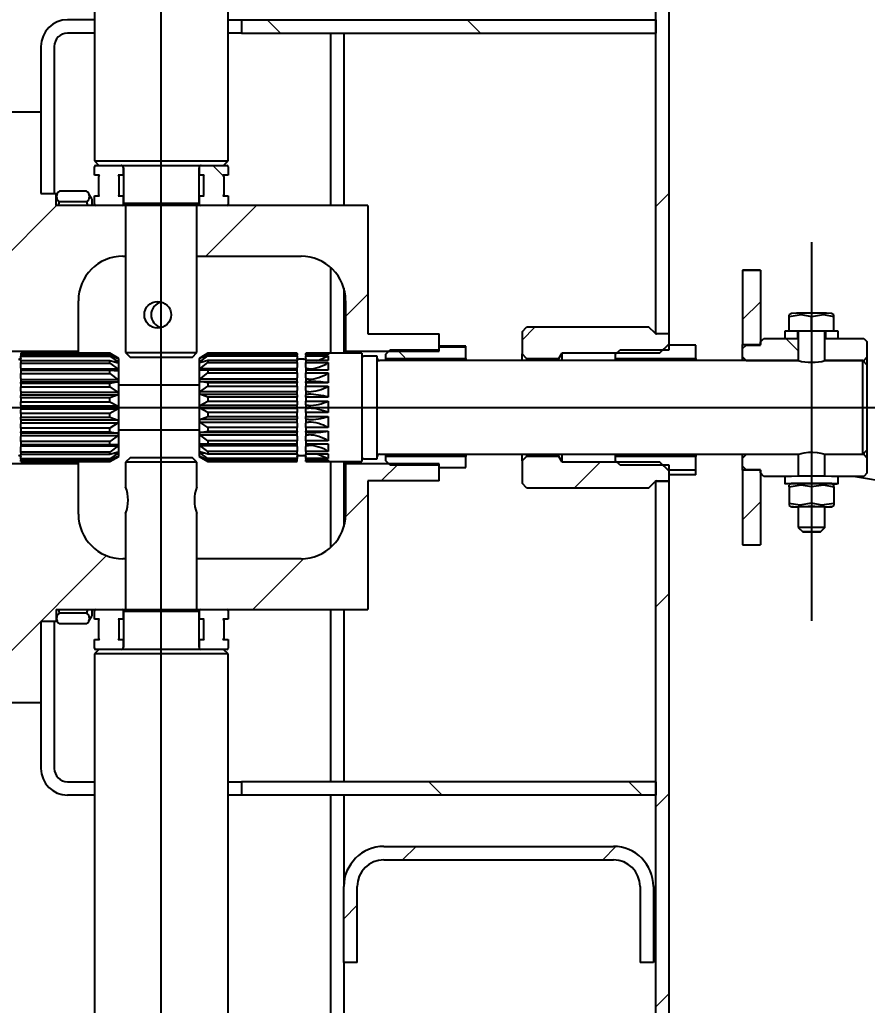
# Model space of a CAD drawing. Header units: millimetres. Extents: x 0 to 594, y 0 to 420.
# Drawn here: x 281.92 to 300.94, y 249.09 to 271.2 of the extents above; entities that cross this region are included whole.
import ezdxf

# ---------------------------------------------------------------- set-up
doc = ezdxf.new("R2010")
doc.units = ezdxf.units.MM
doc.header["$PDSIZE"] = -1
doc.layers.add('FORMAT', color=7, linetype='Continuous')
doc.styles.add('GOST-2.304_Type-B', font='')
doc.styles.add('SLDTEXTSTYLE1', font='TXT', dxfattribs={"width": 0.7})
doc.styles.get('GOST-2.304_Type-B').set_extended_font_data('GOST Common')
doc.dimstyles.new('SLDDIMSTYLE0', dxfattribs={"dimtxt": 3.5, "dimasz": 3.5, "dimexe": 0, "dimexo": 0.0625, "dimgap": 0.875, "dimtad": 2, "dimdec": 1, "dimlfac": 10, "dimrnd": 1e-09, "dimzin": 12, "dimdsep": 46, "dimtxsty": 'SLDTEXTSTYLE1', "dimsah": 1, "dimcen": 0.09, "dimadec": 0, "dimazin": 3, "dimtfac": 1, "dimtdec": 1, "dimtmove": 0, "dimatfit": 0, "dimfxl": 1, "dimfrac": 2, "dimtolj": 1, "dimtzin": 12, "dimarcsym": 0})

# ---------------------------------------------------------------- blocks, each defined once
blk = doc.blocks.new('SW_HATCH_0')
at = {"color": 0, "linetype": 'Continuous', "lineweight": 18}
for p, q in [((0.28, 107.483), (0.58, 107.183)), ((4.77, 107.483), (5.07, 107.183)), ((-0.94, 104.213), (-0.698, 103.971)), ((9.3, 103.593), (9, 103.293)), ((-4.45, 103.313), (-6.7, 101.063)), ((0.04, 103.313), (-1.097, 102.176)), ((2.54, 101.323), (2.04, 100.823)), ((11.35, 101.153), (10.95, 100.753)), ((6.29, 100.583), (6, 100.293)), ((11.92, 100.333), (12.2, 100.053)), ((3.368, 99.905), (3.195, 100.078)), ((7.755, 97.558), (7.18, 96.983)), ((3.225, 97.518), (2.84, 97.133)), ((2.54, 96.833), (2.038, 96.331)), ((11.35, 96.662), (10.95, 96.262)), ((-3.325, 95.458), (-5.5, 93.283)), ((1.098, 95.391), (-0.04, 94.253)), ((9.3, 94.612), (9, 94.312)), ((3.91, 90.383), (4.21, 90.083)), ((8.4, 90.383), (8.7, 90.083)), ((-0.3, 90.103), (-0.28, 90.083)), ((9.3, 90.122), (9, 89.822)), ((3.62, 88.933), (3.32, 88.633)), ((8.109, 88.931), (7.811, 88.633)), ((2.3, 87.612), (2, 87.312)), ((9.3, 85.632), (9, 85.332))]:
    blk.add_line(p, q, dxfattribs=at)
blk = doc.blocks.new('*D61')
at = {"layer": 'Defpoints', "color": 0, "transparency": 16777216}
for p in [(296.192, 354.405), (311.618, 354.405), (296.192, 170.605)]:
    blk.add_point(p, dxfattribs=at)
at = {"layer": 'FORMAT', "color": 0, "lineweight": -2, "transparency": 16777216}
for p, q in [((296.255, 354.405), (311.618, 354.405)), ((311.618, 174.105), (311.618, 350.905)), ((296.255, 170.605), (311.618, 170.605))]:
    blk.add_line(p, q, dxfattribs=at)
at = {"layer": 'FORMAT', "color": 0, "transparency": 16777216}
for points in [[(311.035, 350.905), (312.201, 350.905), (311.618, 354.405)], [(311.035, 174.105), (312.201, 174.105), (311.618, 170.605)]]:
    blk.add_solid(points, dxfattribs=at)
at = {"layer": 'FORMAT', "color": 0, "transparency": 16777216, "insert": (312.493, 262.505), "char_height": 3.5, "attachment_point": 2, "rotation": 90, "style": 'GOST-2.304_Type-B'}
blk.add_mtext('\\A1;1838*', dxfattribs=at)

msp = doc.modelspace()

# ---------------------------------------------------------------- linework, layer by layer
at = {"layer": 'FORMAT'}
for p, q in [((285.092, 158.43), (285.092, 356.515)), ((296.192, 264.165), (296.192, 354.105)), ((296.492, 264.165), (296.492, 354.105)), ((283.592, 282.835), (283.592, 268.035)), ((286.592, 268.035), (286.592, 282.835)), ((283.592, 271.205), (282.992, 271.205)), ((286.592, 271.205), (286.892, 271.205)), ((286.892, 271.205), (286.892, 270.905)), ((286.892, 271.205), (296.192, 271.205)), ((296.192, 271.205), (296.192, 270.905)), ((283.592, 270.905), (282.992, 270.905)), ((286.892, 270.905), (286.592, 270.905)), ((286.892, 270.905), (296.192, 270.905)), ((288.892, 270.905), (288.892, 267.035)), ((289.192, 270.905), (289.192, 267.035)), ((282.392, 270.605), (282.392, 269.135)), ((282.692, 270.605), (282.692, 267.305)), ((281.692, 269.135), (282.392, 269.135)), ((282.392, 269.135), (282.392, 267.305)), ((283.592, 268.035), (283.692, 267.935)), ((283.592, 268.035), (284.946, 268.035)), ((284.946, 268.035), (286.592, 268.035)), ((286.492, 267.935), (286.592, 268.035)), ((283.592, 267.714), (283.592, 267.905)), ((283.622, 267.935), (283.692, 267.935)), ((283.692, 267.935), (286.486, 267.935)), ((284.242, 267.885), (284.242, 267.085)), ((284.242, 267.714), (284.242, 267.885)), ((285.942, 267.085), (285.942, 267.885)), ((285.942, 267.885), (285.942, 267.714)), ((286.486, 267.935), (286.492, 267.935)), ((286.492, 267.935), (286.562, 267.935)), ((286.592, 267.905), (286.592, 267.714)), ((283.708, 267.714), (283.592, 267.714)), ((283.69, 267.279), (283.69, 267.69)), ((284.242, 267.714), (284.127, 267.714)), ((284.145, 267.279), (284.145, 267.69)), ((286.058, 267.714), (285.942, 267.714)), ((286.04, 267.69), (286.04, 267.279)), ((286.592, 267.714), (286.477, 267.714)), ((286.495, 267.69), (286.495, 267.279)), ((283.415, 267.357), (282.81, 267.357)), ((282.392, 267.305), (282.732, 267.305)), ((282.732, 267.035), (282.732, 267.305)), ((282.755, 267.294), (282.732, 267.254)), ((283.532, 267.185), (283.47, 267.293)), ((283.532, 267.185), (283.532, 267.035)), ((283.592, 267.065), (283.592, 267.255)), ((283.592, 267.255), (283.708, 267.255)), ((284.127, 267.255), (284.242, 267.255)), ((284.242, 267.065), (284.242, 267.255)), ((285.942, 267.255), (285.942, 267.065)), ((285.942, 267.255), (286.058, 267.255)), ((286.477, 267.255), (286.592, 267.255)), ((286.592, 267.255), (286.592, 267.065)), ((284.292, 267.035), (282.732, 267.035)), ((282.79, 267.035), (282.81, 267.118)), ((283.415, 267.118), (282.81, 267.118)), ((283.415, 267.118), (283.434, 267.035)), ((284.212, 267.035), (283.622, 267.035)), ((284.214, 267.035), (284.212, 267.035)), ((284.242, 267.085), (284.292, 267.035)), ((284.242, 267.085), (285.942, 267.085)), ((284.292, 267.035), (284.292, 263.735)), ((285.892, 267.035), (284.292, 267.035)), ((285.892, 267.035), (285.942, 267.085)), ((285.892, 263.735), (285.892, 267.035)), ((289.732, 267.035), (285.892, 267.035)), ((286.562, 267.035), (285.972, 267.035)), ((289.732, 267.035), (289.732, 264.155)), ((299.692, 266.215), (299.692, 257.715)), ((284.232, 265.898), (284.292, 265.898)), ((285.892, 265.898), (288.232, 265.898)), ((288.892, 265.649), (288.892, 263.72)), ((298.142, 265.585), (298.542, 265.585)), ((298.142, 265.584), (298.142, 265.585)), ((298.542, 265.584), (298.142, 265.584)), ((298.142, 265.584), (298.142, 263.915)), ((298.542, 265.585), (298.542, 265.584)), ((298.542, 265.584), (298.542, 263.915)), ((289.192, 265.178), (289.192, 263.72)), ((283.232, 263.77), (283.232, 264.898)), ((289.232, 264.898), (289.232, 263.77)), ((299.243, 264.615), (299.192, 264.586)), ((299.192, 264.544), (299.192, 264.584)), ((299.192, 264.218), (299.192, 264.544)), ((299.692, 264.221), (299.692, 264.548)), ((300.192, 264.586), (300.142, 264.615)), ((300.192, 264.544), (300.192, 264.584)), ((300.192, 264.218), (300.192, 264.544)), ((293.192, 264.205), (293.292, 264.305)), ((296.042, 264.305), (293.292, 264.305)), ((296.178, 264.169), (296.042, 264.305)), ((289.732, 264.155), (291.332, 264.155)), ((291.332, 263.77), (291.332, 264.155)), ((293.192, 264.205), (293.192, 263.705)), ((296.192, 264.165), (296.492, 264.165)), ((296.492, 264.155), (296.213, 264.155)), ((296.492, 264.155), (296.492, 264.165)), ((296.492, 263.935), (296.492, 264.155)), ((298.542, 263.975), (298.622, 264.055)), ((298.622, 264.055), (299.393, 264.055)), ((299.092, 264.215), (299.092, 264.055)), ((299.092, 264.215), (299.093, 264.215)), ((299.092, 264.055), (299.093, 264.055)), ((299.373, 264.215), (299.093, 264.215)), ((299.093, 264.055), (299.373, 264.055)), ((299.692, 264.221), (299.192, 264.218)), ((299.192, 264.218), (299.192, 264.215)), ((299.373, 264.055), (299.373, 264.055)), ((299.392, 264.215), (299.392, 264.055)), ((300.192, 264.218), (299.692, 264.221)), ((299.991, 264.054), (299.992, 264.055)), ((299.992, 264.055), (299.992, 264.215)), ((299.992, 264.055), (300.862, 264.055)), ((300.292, 264.215), (300.012, 264.215)), ((300.012, 264.055), (300.012, 264.055)), ((300.012, 264.055), (300.292, 264.055)), ((300.192, 264.215), (300.192, 264.218)), ((300.292, 264.055), (300.292, 264.215)), ((300.292, 264.215), (300.292, 264.215)), ((300.292, 264.055), (300.292, 264.055)), ((300.862, 264.055), (300.942, 263.975)), ((291.932, 263.883), (291.332, 263.883)), ((291.932, 263.856), (291.332, 263.856)), ((291.332, 263.8), (291.332, 263.856)), ((291.932, 263.856), (291.932, 263.883)), ((291.932, 263.605), (291.932, 263.856)), ((296.287, 263.73), (296.492, 263.935)), ((296.492, 263.906), (296.492, 263.935)), ((297.092, 263.906), (296.492, 263.906)), ((296.492, 263.8), (296.492, 263.906)), ((297.092, 263.605), (297.092, 263.906)), ((298.142, 263.915), (298.542, 263.915)), ((298.142, 263.825), (298.142, 263.915)), ((298.142, 263.825), (298.222, 263.905)), ((298.142, 263.64), (298.142, 263.825)), ((298.222, 263.905), (298.542, 263.905)), ((298.542, 263.905), (298.542, 263.975)), ((300.942, 263.64), (300.942, 263.975)), ((278.892, 263.77), (283.232, 263.77)), ((281.938, 263.607), (281.938, 263.599)), ((281.942, 263.607), (281.938, 263.607)), ((283.942, 263.72), (281.942, 263.72)), ((281.942, 263.72), (281.942, 263.719)), ((281.942, 263.719), (283.942, 263.719)), ((281.942, 263.719), (281.942, 263.681)), ((283.942, 263.681), (281.942, 263.681)), ((281.942, 263.681), (281.942, 263.657)), ((281.942, 263.657), (283.942, 263.657)), ((281.942, 263.551), (281.942, 263.657)), ((283.232, 263.72), (283.232, 263.77)), ((284.142, 263.604), (283.942, 263.72)), ((283.942, 263.719), (283.942, 263.72)), ((283.942, 263.719), (284.124, 263.607)), ((283.942, 263.657), (283.942, 263.681)), ((284.124, 263.599), (283.942, 263.681)), ((283.942, 263.657), (284.124, 263.526)), ((284.124, 263.607), (284.105, 263.607)), ((284.124, 263.607), (284.124, 263.599)), ((284.142, 262.502), (284.142, 263.604)), ((284.292, 263.735), (284.392, 263.635)), ((284.292, 263.735), (285.892, 263.735)), ((284.392, 263.635), (285.024, 263.635)), ((285.024, 263.635), (285.792, 263.635)), ((285.792, 263.635), (285.892, 263.735)), ((286.142, 263.72), (285.942, 263.604)), ((285.942, 263.604), (285.942, 261.405)), ((285.961, 263.609), (286.142, 263.719)), ((286.142, 263.685), (285.961, 263.601)), ((285.961, 263.532), (286.142, 263.662)), ((285.961, 263.601), (285.961, 263.609)), ((285.978, 263.609), (285.961, 263.609)), ((288.142, 263.72), (286.142, 263.72)), ((286.142, 263.72), (286.142, 263.719)), ((286.142, 263.719), (288.142, 263.719)), ((286.142, 263.685), (286.142, 263.662)), ((288.142, 263.685), (286.142, 263.685)), ((286.142, 263.662), (288.142, 263.662)), ((288.142, 263.719), (288.142, 263.72)), ((288.142, 263.719), (288.142, 263.685)), ((288.142, 263.662), (288.142, 263.685)), ((288.142, 263.662), (288.142, 263.557)), ((288.146, 263.609), (288.142, 263.609)), ((288.146, 263.601), (288.146, 263.609)), ((288.338, 263.609), (288.338, 263.601)), ((288.342, 263.609), (288.338, 263.609)), ((289.592, 263.72), (288.342, 263.72)), ((288.342, 263.72), (288.342, 263.719)), ((288.342, 263.719), (288.842, 263.719)), ((288.342, 263.685), (288.342, 263.719)), ((288.342, 263.685), (288.342, 263.662)), ((288.842, 263.685), (288.342, 263.685)), ((288.342, 263.662), (288.842, 263.662)), ((288.342, 263.557), (288.342, 263.662)), ((288.752, 263.685), (288.842, 263.719)), ((288.842, 263.719), (288.842, 263.685)), ((288.842, 263.662), (288.842, 263.557)), ((289.232, 263.77), (291.332, 263.77)), ((289.232, 263.77), (289.232, 263.72)), ((289.592, 263.72), (289.592, 261.29)), ((289.942, 263.655), (289.642, 263.655)), ((289.942, 261.355), (289.942, 263.655)), ((290.132, 263.7), (290.232, 263.8)), ((290.132, 263.605), (290.132, 263.7)), ((290.132, 263.605), (291.932, 263.605)), ((290.132, 263.555), (290.132, 263.605)), ((290.232, 263.8), (291.332, 263.8)), ((291.932, 263.605), (291.932, 263.555)), ((293.292, 263.605), (293.192, 263.705)), ((293.192, 263.555), (293.192, 263.705)), ((293.292, 263.605), (293.292, 263.555)), ((293.292, 263.605), (294.017, 263.605)), ((294.017, 263.605), (294.092, 263.73)), ((294.017, 263.555), (294.017, 263.605)), ((294.092, 263.555), (294.092, 263.73)), ((294.092, 263.73), (296.287, 263.73)), ((295.292, 263.7), (295.392, 263.8)), ((295.292, 263.605), (295.292, 263.7)), ((295.292, 263.605), (297.092, 263.605)), ((295.292, 263.555), (295.292, 263.605)), ((295.392, 263.8), (296.492, 263.8)), ((297.092, 263.605), (297.092, 263.555)), ((298.142, 263.64), (298.222, 263.56)), ((298.142, 263.555), (298.142, 263.64)), ((300.862, 263.56), (300.942, 263.64)), ((300.942, 263.455), (300.942, 263.64)), ((281.942, 263.551), (281.938, 263.526)), ((281.938, 263.526), (281.938, 263.501)), ((281.942, 263.526), (281.938, 263.526)), ((281.938, 263.501), (281.942, 263.51)), ((281.942, 263.389), (281.938, 263.362)), ((283.942, 263.548), (281.942, 263.548)), ((281.942, 263.548), (281.942, 263.501)), ((281.942, 263.501), (283.942, 263.501)), ((281.942, 263.389), (281.942, 263.501)), ((283.942, 263.501), (283.942, 263.548)), ((284.124, 263.501), (283.942, 263.548)), ((283.942, 263.501), (284.124, 263.362)), ((284.124, 263.526), (284.028, 263.526)), ((284.124, 263.526), (284.124, 263.501)), ((286.142, 263.557), (285.961, 263.508)), ((285.961, 263.508), (285.961, 263.532)), ((286.051, 263.532), (285.961, 263.532)), ((285.961, 263.371), (286.142, 263.511)), ((285.961, 263.333), (285.961, 263.371)), ((288.146, 263.371), (285.961, 263.371)), ((286.142, 263.557), (286.142, 263.511)), ((288.142, 263.557), (286.142, 263.557)), ((286.142, 263.511), (288.142, 263.511)), ((288.146, 263.532), (288.142, 263.557)), ((288.142, 263.511), (288.142, 263.557)), ((288.146, 263.532), (288.142, 263.532)), ((288.142, 263.517), (288.146, 263.508)), ((288.142, 263.511), (288.142, 263.398)), ((288.146, 263.371), (288.142, 263.398)), ((288.146, 263.508), (288.146, 263.532)), ((288.146, 263.333), (288.146, 263.371)), ((288.292, 263.585), (288.192, 263.585)), ((288.342, 263.557), (288.338, 263.532)), ((288.338, 263.532), (288.338, 263.508)), ((288.342, 263.532), (288.338, 263.532)), ((288.342, 263.398), (288.338, 263.371)), ((288.338, 263.371), (288.338, 263.333)), ((288.397, 263.371), (288.338, 263.371)), ((288.342, 263.557), (288.342, 263.511)), ((288.842, 263.557), (288.342, 263.557)), ((288.342, 263.511), (288.842, 263.511)), ((288.342, 263.398), (288.342, 263.511)), ((288.842, 263.511), (288.842, 263.343)), ((299.393, 263.555), (289.992, 263.555)), ((298.222, 263.555), (298.222, 263.56)), ((298.222, 263.56), (299.393, 263.56)), ((299.392, 263.56), (299.392, 263.555)), ((299.992, 263.555), (299.992, 263.56)), ((299.992, 263.56), (300.862, 263.56)), ((300.842, 263.555), (299.992, 263.555)), ((300.942, 263.455), (300.842, 263.555)), ((300.842, 261.455), (300.842, 263.555)), ((300.862, 263.56), (300.862, 263.535)), ((300.942, 261.555), (300.942, 263.455)), ((281.938, 263.362), (281.938, 263.322)), ((284.124, 263.362), (281.938, 263.362)), ((281.942, 263.155), (281.938, 263.128)), ((283.942, 263.331), (281.942, 263.331)), ((281.942, 263.331), (281.942, 263.265)), ((281.942, 263.265), (283.942, 263.265)), ((281.942, 263.155), (281.942, 263.265)), ((283.942, 263.265), (283.942, 263.331)), ((284.124, 263.322), (283.942, 263.331)), ((283.942, 263.265), (284.124, 263.128)), ((284.124, 263.362), (284.124, 263.322)), ((286.142, 263.343), (285.961, 263.333)), ((285.961, 263.141), (286.142, 263.278)), ((286.142, 263.343), (286.142, 263.278)), ((288.142, 263.343), (286.142, 263.343)), ((286.142, 263.278), (288.142, 263.278)), ((288.142, 263.278), (288.142, 263.343)), ((288.142, 263.278), (288.142, 263.167)), ((288.146, 263.141), (288.142, 263.167)), ((288.342, 263.167), (288.338, 263.141)), ((288.342, 263.343), (288.342, 263.278)), ((288.842, 263.343), (288.342, 263.343)), ((288.342, 263.278), (288.842, 263.278)), ((288.342, 263.167), (288.342, 263.278)), ((288.842, 263.278), (288.842, 263.061)), ((281.938, 263.128), (281.938, 263.078)), ((284.124, 263.128), (281.938, 263.128)), ((281.938, 263.078), (281.942, 263.072)), ((281.938, 263.078), (284.124, 263.078)), ((281.942, 263.046), (281.942, 263.072)), ((283.942, 263.046), (281.942, 263.046)), ((281.942, 263.046), (281.942, 262.967)), ((281.942, 262.967), (283.942, 262.967)), ((281.942, 262.868), (281.942, 262.967)), ((284.124, 263.078), (283.942, 263.046)), ((283.942, 262.967), (283.942, 263.046)), ((283.942, 262.967), (284.124, 262.844)), ((284.124, 263.128), (284.124, 263.078)), ((285.942, 263.005), (284.142, 263.005)), ((285.961, 263.091), (285.961, 263.141)), ((288.146, 263.141), (285.961, 263.141)), ((286.142, 263.061), (285.961, 263.091)), ((285.961, 263.091), (288.146, 263.091)), ((285.961, 262.858), (286.142, 262.983)), ((286.142, 263.061), (286.142, 262.983)), ((288.142, 263.061), (286.142, 263.061)), ((286.142, 262.983), (288.142, 262.983)), ((288.142, 263.085), (288.146, 263.091)), ((288.142, 263.085), (288.142, 263.061)), ((288.142, 262.983), (288.142, 263.061)), ((288.142, 262.983), (288.142, 262.882)), ((288.146, 263.091), (288.146, 263.141)), ((288.338, 263.141), (288.338, 263.091)), ((288.397, 263.141), (288.338, 263.141)), ((288.338, 263.091), (288.342, 263.085)), ((288.338, 263.091), (288.397, 263.091)), ((288.342, 263.061), (288.342, 263.085)), ((288.342, 263.061), (288.342, 262.983)), ((288.842, 263.061), (288.342, 263.061)), ((288.342, 262.983), (288.842, 262.983)), ((288.342, 262.882), (288.342, 262.983)), ((288.842, 262.983), (288.842, 262.734)), ((281.942, 262.868), (281.938, 262.844)), ((281.938, 262.844), (281.938, 262.786)), ((284.124, 262.844), (281.938, 262.844)), ((281.938, 262.786), (281.942, 262.773)), ((281.938, 262.786), (284.124, 262.786)), ((281.942, 262.718), (281.942, 262.773)), ((283.942, 262.718), (281.942, 262.718)), ((281.942, 262.718), (281.942, 262.632)), ((284.124, 262.786), (283.942, 262.718)), ((283.942, 262.632), (283.942, 262.718)), ((284.124, 262.844), (284.124, 262.786)), ((285.961, 262.801), (285.961, 262.858)), ((288.146, 262.858), (285.961, 262.858)), ((286.142, 262.734), (285.961, 262.801)), ((285.961, 262.801), (288.146, 262.801)), ((286.142, 262.734), (286.142, 262.649)), ((288.142, 262.734), (286.142, 262.734)), ((288.146, 262.858), (288.142, 262.882)), ((288.142, 262.788), (288.146, 262.801)), ((288.142, 262.788), (288.142, 262.734)), ((288.142, 262.649), (288.142, 262.734)), ((288.146, 262.801), (288.146, 262.858)), ((288.342, 262.882), (288.338, 262.858)), ((288.397, 262.858), (288.338, 262.858)), ((288.338, 262.858), (288.338, 262.801)), ((288.338, 262.801), (288.342, 262.788)), ((288.338, 262.801), (288.397, 262.801)), ((288.342, 262.734), (288.342, 262.788)), ((288.342, 262.734), (288.342, 262.649)), ((288.842, 262.734), (288.342, 262.734)), ((270.949, 262.505), (305.136, 262.505)), ((281.942, 262.552), (281.938, 262.532)), ((284.124, 262.532), (281.938, 262.532)), ((281.938, 262.532), (281.938, 262.472)), ((281.942, 262.632), (283.942, 262.632)), ((281.942, 262.552), (281.942, 262.632)), ((283.942, 262.632), (284.124, 262.532)), ((284.124, 262.532), (284.124, 262.472)), ((284.142, 261.405), (284.142, 262.502)), ((285.961, 262.548), (286.142, 262.649)), ((285.961, 262.488), (285.961, 262.548)), ((288.146, 262.548), (285.961, 262.548)), ((286.142, 262.389), (285.961, 262.488)), ((285.961, 262.488), (288.146, 262.488)), ((286.142, 262.649), (288.142, 262.649)), ((288.142, 262.649), (288.142, 262.567)), ((288.146, 262.548), (288.142, 262.567)), ((288.142, 262.469), (288.146, 262.488)), ((288.146, 262.488), (288.146, 262.548)), ((288.342, 262.567), (288.338, 262.548)), ((288.397, 262.548), (288.338, 262.548)), ((288.338, 262.548), (288.338, 262.488)), ((288.338, 262.488), (288.342, 262.469)), ((288.338, 262.488), (288.397, 262.488)), ((288.342, 262.567), (288.342, 262.649)), ((288.342, 262.649), (288.842, 262.649)), ((288.842, 262.649), (288.842, 262.389)), ((281.938, 262.472), (281.942, 262.453)), ((281.938, 262.472), (284.124, 262.472)), ((281.942, 262.372), (281.942, 262.453)), ((283.942, 262.372), (281.942, 262.372)), ((281.942, 262.372), (281.942, 262.287)), ((281.942, 262.287), (283.942, 262.287)), ((281.942, 262.232), (281.942, 262.287)), ((284.124, 262.472), (283.942, 262.372)), ((283.942, 262.287), (283.942, 262.372)), ((283.942, 262.287), (284.124, 262.219)), ((285.961, 262.233), (286.142, 262.303)), ((286.142, 262.389), (286.142, 262.303)), ((288.142, 262.389), (286.142, 262.389)), ((286.142, 262.303), (288.142, 262.303)), ((288.142, 262.469), (288.142, 262.389)), ((288.142, 262.303), (288.142, 262.389)), ((288.142, 262.303), (288.142, 262.247)), ((288.342, 262.389), (288.342, 262.469)), ((288.842, 262.389), (288.342, 262.389)), ((288.342, 262.389), (288.342, 262.303)), ((288.342, 262.303), (288.842, 262.303)), ((288.342, 262.247), (288.342, 262.303)), ((288.842, 262.303), (288.842, 262.053)), ((281.942, 262.232), (281.938, 262.219)), ((284.124, 262.219), (281.938, 262.219)), ((281.938, 262.219), (281.938, 262.161)), ((281.938, 262.161), (281.942, 262.137)), ((281.938, 262.161), (284.124, 262.161)), ((281.942, 262.037), (281.942, 262.137)), ((284.124, 262.161), (283.942, 262.037)), ((284.124, 262.219), (284.124, 262.161)), ((285.961, 262.176), (285.961, 262.233)), ((288.146, 262.233), (285.961, 262.233)), ((286.142, 262.053), (285.961, 262.176)), ((285.961, 262.176), (288.146, 262.176)), ((286.142, 262.053), (286.142, 261.974)), ((288.142, 262.053), (286.142, 262.053)), ((288.146, 262.233), (288.142, 262.247)), ((288.142, 262.152), (288.146, 262.176)), ((288.142, 262.152), (288.142, 262.053)), ((288.142, 261.974), (288.142, 262.053)), ((288.146, 262.176), (288.146, 262.233)), ((288.342, 262.247), (288.338, 262.233)), ((288.397, 262.233), (288.338, 262.233)), ((288.338, 262.233), (288.338, 262.176)), ((288.338, 262.176), (288.342, 262.152)), ((288.338, 262.176), (288.397, 262.176)), ((288.342, 262.053), (288.342, 262.152)), ((288.342, 262.053), (288.342, 261.974)), ((288.842, 262.053), (288.342, 262.053)), ((281.942, 261.934), (281.938, 261.928)), ((281.938, 261.928), (281.938, 261.877)), ((284.124, 261.928), (281.938, 261.928)), ((281.938, 261.877), (281.942, 261.851)), ((281.938, 261.877), (284.124, 261.877)), ((283.942, 262.037), (281.942, 262.037)), ((281.942, 262.037), (281.942, 261.959)), ((281.942, 261.959), (283.942, 261.959)), ((281.942, 261.934), (281.942, 261.959)), ((281.942, 261.74), (281.942, 261.851)), ((283.942, 261.959), (283.942, 262.037)), ((283.942, 261.959), (284.124, 261.928)), ((284.124, 261.877), (283.942, 261.74)), ((284.124, 261.928), (284.124, 261.877)), ((284.142, 262.005), (285.942, 262.005)), ((285.961, 261.941), (286.142, 261.974)), ((285.961, 261.89), (285.961, 261.941)), ((288.146, 261.941), (285.961, 261.941)), ((286.142, 261.753), (285.961, 261.89)), ((285.961, 261.89), (288.146, 261.89)), ((286.142, 261.974), (288.142, 261.974)), ((288.142, 261.974), (288.142, 261.947)), ((288.146, 261.941), (288.142, 261.947)), ((288.142, 261.864), (288.146, 261.89)), ((288.142, 261.864), (288.142, 261.753)), ((288.146, 261.89), (288.146, 261.941)), ((288.342, 261.947), (288.338, 261.941)), ((288.338, 261.941), (288.338, 261.89)), ((288.397, 261.941), (288.338, 261.941)), ((288.338, 261.89), (288.342, 261.864)), ((288.338, 261.89), (288.397, 261.89)), ((288.342, 261.974), (288.842, 261.974)), ((288.342, 261.947), (288.342, 261.974)), ((288.342, 261.753), (288.342, 261.864)), ((288.842, 261.974), (288.842, 261.753)), ((281.938, 261.684), (281.938, 261.645)), ((281.938, 261.645), (281.942, 261.618)), ((281.938, 261.645), (284.124, 261.645)), ((283.942, 261.74), (281.942, 261.74)), ((281.942, 261.74), (281.942, 261.675)), ((281.942, 261.675), (283.942, 261.675)), ((281.942, 261.505), (281.942, 261.618)), ((283.942, 261.675), (283.942, 261.74)), ((283.942, 261.675), (284.124, 261.684)), ((284.124, 261.645), (283.942, 261.505)), ((284.124, 261.684), (284.124, 261.645)), ((285.961, 261.694), (286.142, 261.687)), ((285.961, 261.654), (285.961, 261.694)), ((286.142, 261.515), (285.961, 261.654)), ((285.961, 261.654), (288.146, 261.654)), ((286.142, 261.753), (286.142, 261.687)), ((288.142, 261.753), (286.142, 261.753)), ((286.142, 261.687), (288.142, 261.687)), ((288.142, 261.687), (288.142, 261.753)), ((288.142, 261.627), (288.146, 261.654)), ((288.142, 261.627), (288.142, 261.515)), ((288.146, 261.654), (288.146, 261.694)), ((288.338, 261.694), (288.338, 261.654)), ((288.338, 261.654), (288.342, 261.627)), ((288.338, 261.654), (288.397, 261.654)), ((288.342, 261.753), (288.342, 261.687)), ((288.842, 261.753), (288.342, 261.753)), ((288.342, 261.687), (288.842, 261.687)), ((288.342, 261.515), (288.342, 261.627)), ((288.842, 261.687), (288.842, 261.515)), ((281.942, 261.497), (281.938, 261.506)), ((281.938, 261.506), (281.938, 261.482)), ((281.938, 261.482), (281.942, 261.456)), ((281.938, 261.482), (281.942, 261.482)), ((281.938, 261.41), (281.938, 261.401)), ((281.938, 261.401), (281.942, 261.401)), ((283.942, 261.505), (281.942, 261.505)), ((281.942, 261.505), (281.942, 261.459)), ((281.942, 261.459), (283.942, 261.459)), ((281.942, 261.351), (281.942, 261.456)), ((283.942, 261.459), (284.124, 261.506)), ((283.942, 261.459), (283.942, 261.505)), ((284.124, 261.482), (283.942, 261.351)), ((283.942, 261.327), (284.124, 261.41)), ((283.942, 261.29), (284.142, 261.405)), ((284.124, 261.401), (283.942, 261.29)), ((284.03, 261.482), (284.124, 261.482)), ((284.105, 261.401), (284.124, 261.401)), ((284.124, 261.506), (284.124, 261.482)), ((284.124, 261.41), (284.124, 261.401)), ((285.942, 261.405), (286.142, 261.29)), ((285.961, 261.513), (286.142, 261.467)), ((285.961, 261.488), (285.961, 261.513)), ((286.142, 261.356), (285.961, 261.488)), ((285.961, 261.488), (286.062, 261.488)), ((285.961, 261.413), (286.142, 261.331)), ((285.961, 261.403), (285.961, 261.413)), ((286.142, 261.291), (285.961, 261.403)), ((285.961, 261.403), (285.982, 261.403)), ((286.142, 261.515), (286.142, 261.467)), ((288.142, 261.515), (286.142, 261.515)), ((286.142, 261.467), (288.142, 261.467)), ((288.142, 261.467), (288.142, 261.515)), ((288.142, 261.462), (288.146, 261.488)), ((288.142, 261.488), (288.146, 261.488)), ((288.142, 261.462), (288.142, 261.356)), ((288.142, 261.403), (288.146, 261.403)), ((288.146, 261.488), (288.146, 261.513)), ((288.146, 261.403), (288.146, 261.413)), ((288.192, 261.425), (288.292, 261.425)), ((288.338, 261.513), (288.338, 261.488)), ((288.338, 261.488), (288.342, 261.462)), ((288.338, 261.488), (288.342, 261.488)), ((288.338, 261.413), (288.338, 261.403)), ((288.338, 261.403), (288.342, 261.403)), ((288.342, 261.515), (288.342, 261.467)), ((288.842, 261.515), (288.342, 261.515)), ((288.342, 261.467), (288.842, 261.467)), ((288.342, 261.356), (288.342, 261.462)), ((288.842, 261.467), (288.842, 261.356)), ((289.992, 261.455), (299.392, 261.455)), ((290.132, 261.405), (290.132, 261.455)), ((291.932, 261.405), (290.132, 261.405)), ((290.132, 261.31), (290.132, 261.405)), ((291.932, 261.455), (291.932, 261.405)), ((291.932, 261.154), (291.932, 261.405)), ((293.192, 261.305), (293.192, 261.455)), ((293.192, 261.305), (293.292, 261.405)), ((293.292, 261.455), (293.292, 261.405)), ((294.017, 261.405), (293.292, 261.405)), ((294.017, 261.405), (294.017, 261.455)), ((294.092, 261.28), (294.017, 261.405)), ((294.092, 261.28), (294.092, 261.455)), ((295.292, 261.405), (295.292, 261.455)), ((297.092, 261.405), (295.292, 261.405)), ((295.292, 261.31), (295.292, 261.405)), ((297.092, 261.455), (297.092, 261.405)), ((297.092, 261.103), (297.092, 261.405)), ((298.142, 261.37), (298.142, 261.455)), ((298.222, 261.45), (298.142, 261.37)), ((298.222, 261.45), (298.222, 261.455)), ((299.392, 261.45), (298.222, 261.45)), ((299.392, 261.455), (299.392, 260.961)), ((299.992, 260.961), (299.992, 261.455)), ((299.992, 261.455), (300.842, 261.455)), ((300.862, 261.45), (299.992, 261.45)), ((300.842, 261.455), (300.942, 261.555)), ((300.862, 261.475), (300.862, 261.45)), ((300.942, 261.37), (300.862, 261.45)), ((300.942, 261.37), (300.942, 261.555)), ((283.232, 261.24), (278.892, 261.24)), ((283.942, 261.351), (281.942, 261.351)), ((281.942, 261.351), (281.942, 261.327)), ((281.942, 261.327), (283.942, 261.327)), ((281.942, 261.29), (281.942, 261.327)), ((281.942, 261.29), (283.942, 261.29)), ((283.942, 261.29), (281.942, 261.29)), ((281.942, 261.29), (281.942, 261.29)), ((283.232, 261.24), (283.232, 261.29)), ((283.232, 260.111), (283.232, 261.24)), ((283.942, 261.327), (283.942, 261.351)), ((283.942, 261.29), (283.942, 261.29)), ((284.392, 261.375), (284.292, 261.275)), ((284.292, 261.275), (284.292, 260.725)), ((285.892, 261.275), (284.292, 261.275)), ((285.792, 261.375), (284.392, 261.375)), ((285.892, 261.275), (285.792, 261.375)), ((285.892, 260.725), (285.892, 261.275)), ((286.142, 261.356), (286.142, 261.331)), ((288.142, 261.356), (286.142, 261.356)), ((286.142, 261.331), (288.142, 261.331)), ((286.142, 261.291), (286.142, 261.29)), ((288.142, 261.291), (286.142, 261.291)), ((286.142, 261.29), (288.142, 261.29)), ((288.142, 261.331), (288.142, 261.356)), ((288.142, 261.291), (288.142, 261.331)), ((288.142, 261.29), (288.142, 261.291)), ((288.342, 261.356), (288.342, 261.331)), ((288.842, 261.356), (288.342, 261.356)), ((288.342, 261.331), (288.842, 261.331)), ((288.342, 261.291), (288.342, 261.331)), ((288.342, 261.291), (288.342, 261.29)), ((288.842, 261.291), (288.342, 261.291)), ((288.342, 261.29), (289.592, 261.29)), ((288.738, 261.331), (288.842, 261.291)), ((288.842, 261.331), (288.842, 261.291)), ((288.892, 261.29), (288.892, 259.36)), ((289.192, 261.29), (289.192, 259.831)), ((289.232, 261.29), (289.232, 261.24)), ((289.232, 261.24), (289.232, 260.111)), ((291.332, 261.24), (289.232, 261.24)), ((289.642, 261.355), (289.942, 261.355)), ((290.232, 261.21), (290.132, 261.31)), ((291.332, 261.21), (290.232, 261.21)), ((291.332, 260.855), (291.332, 261.24)), ((291.332, 261.154), (291.332, 261.21)), ((293.192, 261.305), (293.192, 260.805)), ((296.287, 261.28), (294.092, 261.28)), ((295.392, 261.21), (295.292, 261.31)), ((296.492, 261.21), (295.392, 261.21)), ((296.492, 261.075), (296.287, 261.28)), ((296.492, 261.103), (296.492, 261.21)), ((298.142, 261.185), (298.142, 261.37)), ((298.222, 261.105), (298.142, 261.185)), ((298.142, 261.095), (298.142, 261.179)), ((300.942, 261.035), (300.942, 261.37)), ((291.332, 261.154), (291.932, 261.154)), ((296.492, 261.103), (297.092, 261.103)), ((296.492, 261.078), (296.492, 261.103)), ((296.492, 261.075), (296.492, 261.078)), ((296.492, 260.855), (296.492, 261.075)), ((297.092, 260.995), (296.492, 260.995)), ((297.092, 260.995), (297.092, 261.103)), ((298.542, 261.095), (298.142, 261.095)), ((298.142, 261.095), (298.142, 259.426)), ((298.542, 261.105), (298.222, 261.105)), ((298.542, 261.035), (298.542, 261.105)), ((298.542, 261.095), (298.542, 259.426)), ((298.622, 260.955), (298.542, 261.035)), ((299.092, 260.955), (298.622, 260.955)), ((299.092, 260.955), (299.092, 260.795)), ((300.292, 260.795), (300.292, 260.955)), ((300.862, 260.955), (300.292, 260.955)), ((300.674, 260.955), (302.182, 260.698)), ((300.942, 261.035), (300.862, 260.955)), ((291.332, 260.855), (289.732, 260.855)), ((289.732, 260.855), (289.732, 257.975)), ((293.292, 260.705), (293.192, 260.805)), ((296.042, 260.705), (296.178, 260.84)), ((296.492, 260.845), (296.192, 260.845)), ((296.192, 170.905), (296.192, 260.845)), ((296.213, 260.855), (296.492, 260.855)), ((296.492, 260.845), (296.492, 260.855)), ((296.492, 170.905), (296.492, 260.845)), ((299.243, 260.795), (299.192, 260.766)), ((299.192, 260.725), (299.192, 260.763)), ((299.192, 260.725), (299.192, 260.352)), ((299.692, 260.728), (299.692, 260.355)), ((300.192, 260.766), (300.142, 260.795)), ((300.192, 260.725), (300.192, 260.763)), ((300.192, 260.725), (300.192, 260.352)), ((293.292, 260.705), (296.042, 260.705)), ((299.192, 260.352), (299.192, 260.308)), ((299.192, 260.304), (299.243, 260.275)), ((300.142, 260.275), (300.192, 260.304)), ((300.192, 260.352), (300.192, 260.308)), ((284.292, 260.125), (284.292, 257.975)), ((285.892, 257.975), (285.892, 260.125)), ((299.392, 260.275), (299.392, 259.815)), ((299.992, 259.815), (299.992, 260.275)), ((299.393, 259.815), (299.493, 259.715)), ((299.892, 259.715), (299.992, 259.815)), ((298.142, 259.426), (298.542, 259.426)), ((284.292, 259.111), (284.232, 259.111)), ((288.232, 259.111), (285.892, 259.111)), ((282.732, 257.975), (284.292, 257.975)), ((282.732, 257.975), (282.732, 257.705)), ((282.81, 257.892), (282.791, 257.975)), ((283.415, 257.892), (282.81, 257.892)), ((283.435, 257.975), (283.415, 257.892)), ((283.532, 257.975), (283.532, 257.825)), ((283.592, 257.754), (283.592, 257.945)), ((283.622, 257.975), (284.212, 257.975)), ((284.292, 257.975), (284.242, 257.925)), ((284.242, 257.754), (284.242, 257.945)), ((284.242, 257.925), (284.242, 257.125)), ((285.942, 257.925), (284.242, 257.925)), ((284.292, 257.975), (285.892, 257.975)), ((285.942, 257.925), (285.892, 257.975)), ((285.892, 257.975), (289.732, 257.975)), ((285.942, 257.945), (285.942, 257.754)), ((285.942, 257.125), (285.942, 257.925)), ((285.972, 257.975), (286.562, 257.975)), ((286.592, 257.945), (286.592, 257.754)), ((288.892, 257.975), (288.892, 254.105)), ((289.192, 257.975), (289.192, 254.105)), ((282.732, 257.705), (282.392, 257.705)), ((282.392, 257.705), (282.392, 255.875)), ((282.692, 257.705), (282.692, 254.405)), ((282.732, 257.755), (282.755, 257.716)), ((283.415, 257.652), (282.81, 257.652)), ((283.469, 257.716), (283.532, 257.825)), ((283.708, 257.754), (283.592, 257.754)), ((283.69, 257.319), (283.69, 257.73)), ((284.242, 257.754), (284.127, 257.754)), ((284.145, 257.319), (284.145, 257.73)), ((286.058, 257.754), (285.942, 257.754)), ((286.04, 257.73), (286.04, 257.319)), ((286.592, 257.754), (286.477, 257.754)), ((286.495, 257.73), (286.495, 257.319)), ((283.592, 257.105), (283.592, 257.295)), ((283.592, 257.295), (283.708, 257.295)), ((284.127, 257.295), (284.242, 257.295)), ((284.242, 257.125), (284.242, 257.295)), ((285.942, 257.295), (285.942, 257.125)), ((285.942, 257.295), (286.058, 257.295)), ((286.477, 257.295), (286.592, 257.295)), ((286.592, 257.295), (286.592, 257.105)), ((283.692, 257.075), (283.592, 256.975)), ((283.592, 256.975), (283.592, 242.175)), ((286.592, 256.975), (283.592, 256.975)), ((283.692, 257.075), (283.622, 257.075)), ((285.092, 257.075), (283.692, 257.075)), ((286.492, 257.075), (285.092, 257.075)), ((286.592, 256.975), (286.492, 257.075)), ((286.562, 257.075), (286.492, 257.075)), ((286.592, 242.175), (286.592, 256.975)), ((282.392, 255.875), (281.692, 255.875)), ((282.392, 255.875), (282.392, 254.405)), ((282.992, 254.105), (283.592, 254.105)), ((286.592, 254.105), (286.892, 254.105)), ((286.892, 254.105), (286.892, 253.805)), ((296.192, 254.105), (286.892, 254.105)), ((296.192, 254.105), (296.192, 253.805)), ((283.592, 253.805), (282.992, 253.805)), ((286.892, 253.805), (286.592, 253.805)), ((296.192, 253.805), (286.892, 253.805)), ((288.892, 253.805), (288.892, 231.955)), ((289.192, 253.805), (289.192, 251.755)), ((290.092, 252.655), (295.242, 252.655)), ((290.092, 252.355), (295.242, 252.355)), ((289.192, 250.055), (289.192, 251.755)), ((289.492, 250.055), (289.492, 251.755)), ((295.842, 251.755), (295.842, 250.055)), ((296.142, 251.755), (296.142, 250.055)), ((289.492, 250.055), (289.192, 250.055)), ((289.192, 250.055), (289.192, 231.955)), ((296.142, 250.055), (295.842, 250.055))]:
    msp.add_line(p, q, dxfattribs=at)
at = {"layer": 'FORMAT', "flags": 128}
for points in [[(299.192, 264.544), (299.46, 264.591), (299.692, 264.548)], [(299.692, 264.548), (299.96, 264.59), (300.192, 264.544)], [(299.392, 264.213), (299.387, 264.214), (299.373, 264.214)], [(300.012, 264.214), (299.998, 264.214), (299.992, 264.213)], [(288.582, 263.557), (288.63, 263.568), (288.842, 263.662)], [(299.992, 263.56), (299.992, 263.56), (299.976, 263.554)], [(288.563, 261.467), (288.63, 261.451), (288.842, 261.356)], [(299.392, 261.455), (299.409, 261.46), (299.455, 261.473), (299.528, 261.488), (299.622, 261.499), (299.722, 261.502), (299.815, 261.494), (299.896, 261.481), (299.958, 261.466), (299.989, 261.456), (299.992, 261.455), (299.99, 261.455)], [(299.235, 260.79), (299.207, 260.791), (299.135, 260.792), (299.097, 260.794), (299.097, 260.796), (299.135, 260.797), (299.207, 260.799), (299.31, 260.8), (299.437, 260.801), (299.58, 260.802), (299.73, 260.802), (299.878, 260.801), (300.014, 260.801), (300.13, 260.8), (300.218, 260.798), (300.274, 260.797), (300.292, 260.795), (300.292, 260.795)], [(299.192, 260.725), (299.46, 260.771), (299.692, 260.728)], [(299.692, 260.728), (299.96, 260.771), (300.192, 260.725)], [(299.692, 260.355), (299.425, 260.309), (299.192, 260.352)], [(299.392, 260.271), (299.352, 260.271), (299.283, 260.273), (299.247, 260.274), (299.247, 260.276), (299.283, 260.277), (299.352, 260.278), (299.449, 260.279), (299.566, 260.28), (299.692, 260.28), (299.819, 260.28), (299.936, 260.279), (300.033, 260.278), (300.102, 260.277), (300.138, 260.276), (300.138, 260.274), (300.102, 260.273), (300.033, 260.271), (299.992, 260.271)], [(300.192, 260.352), (299.925, 260.309), (299.692, 260.355)], [(299.392, 259.815), (299.411, 259.816), (299.463, 259.817), (299.542, 259.818), (299.64, 259.818), (299.745, 259.818), (299.842, 259.818), (299.922, 259.817), (299.974, 259.816), (299.992, 259.815), (299.992, 259.815)], [(299.492, 259.715), (299.508, 259.714), (299.551, 259.713), (299.616, 259.713), (299.692, 259.713), (299.769, 259.713), (299.834, 259.713), (299.877, 259.714), (299.892, 259.715), (299.877, 259.716), (299.834, 259.717), (299.769, 259.717), (299.692, 259.717), (299.616, 259.717), (299.551, 259.717), (299.508, 259.716), (299.492, 259.715)]]:
    msp.add_lwpolyline(points, dxfattribs=at)
at = {"layer": 'FORMAT'}
msp.add_circle((285.014, 264.584), 0.3, dxfattribs=at)
for centre, radius, start, end in [((282.992, 270.605), 0.6, 90, 180), ((282.992, 270.605), 0.3, 90, 180), ((283.622, 267.905), 0.03, 90, 180), ((284.192, 267.885), 0.05, 0, 90), ((285.992, 267.885), 0.05, 90, 180), ((286.562, 267.905), 0.03, 0, 90), ((283.715, 267.69), 0.0254, 107.288, 180), ((284.12, 267.69), 0.0254, 0, 72.712), ((286.065, 267.69), 0.0254, 107.288, 180), ((286.47, 267.69), 0.0254, 0, 72.712), ((282.882, 267.237), 0.14, 121.0951, 238.9049), ((283.343, 267.237), 0.14, 301.0951, 58.9049), ((283.715, 267.279), 0.0254, 180, 252.712), ((284.12, 267.279), 0.0254, 287.288, 0), ((286.065, 267.279), 0.0254, 180, 252.712), ((286.47, 267.279), 0.0254, 287.288, 0), ((283.622, 267.065), 0.03, 180, 270), ((284.212, 267.065), 0.03, 270, 0), ((285.972, 267.065), 0.03, 180, 270), ((286.562, 267.065), 0.03, 270, 0), ((284.232, 264.898), 1, 90, 180), ((288.232, 264.898), 1, 0, 90), ((285.161, 264.585), 0.295, 103.4833, 256.5167), ((299.692, 249.474), 15.147, 88.2979, 91.7021), ((296.213, 264.205), 0.05, 225, 270), ((299.692, 254.449), 9.77, 88.2405, 91.7595), ((281.892, 263.635), 0.05, 270, 0), ((288.192, 263.635), 0.05, 200.2421, 270), ((288.292, 263.635), 0.05, 270, 341.7636), ((289.642, 263.705), 0.05, 180, 270), ((289.992, 263.605), 0.05, 180, 270), ((288.382, 264.2), 0.829, 271.012, 303.7347), ((299.693, 264.733), 1.215, 255.7426, 284.2785), ((288.383, 263.978), 0.838, 270.9771, 303.3043), ((288.394, 259.676), 3.415, 82.4583, 89.9569), ((288.385, 263.763), 0.904, 270.7643, 300.4116), ((288.392, 261.251), 1.55, 73.1041, 89.8189), ((288.388, 263.618), 1.071, 270.4644, 295.1077), ((288.389, 261.396), 1.091, 65.4226, 89.5631), ((288.392, 263.725), 1.492, 270.2001, 287.5907), ((288.385, 261.263), 0.913, 59.9276, 89.2622), ((288.394, 265.03), 3.089, 270.0511, 278.3459), ((288.383, 261.05), 0.84, 56.8352, 89.0385), ((288.382, 260.827), 0.827, 56.2039, 88.9874), ((281.892, 261.375), 0.05, 0, 90), ((288.192, 261.375), 0.05, 90, 180), ((288.292, 261.375), 0.05, 19.3032, 90), ((289.992, 261.405), 0.05, 90, 180), ((289.642, 261.305), 0.05, 90, 180), ((299.692, 243.168), 17.797, 88.068, 91.932), ((283.523, 260.425), 0.826, 338.7093, 21.2907), ((286.662, 260.425), 0.826, 158.7093, 201.2907), ((296.213, 260.805), 0.05, 90, 135), ((299.692, 245.503), 15.299, 88.3148, 91.6852), ((300.165, 262.558), 1.767, 269.5113, 274.1214), ((299.692, 251.522), 8.758, 88.0371, 91.9629), ((284.232, 260.111), 1, 180, 270), ((288.232, 260.111), 1, 270, 0), ((282.882, 257.772), 0.14, 121.1038, 238.8962), ((283.343, 257.772), 0.14, 301.1038, 58.8962), ((283.622, 257.945), 0.03, 90, 180), ((284.212, 257.945), 0.03, 0, 90), ((285.972, 257.945), 0.03, 90, 180), ((286.562, 257.945), 0.03, 0, 90), ((283.715, 257.73), 0.0254, 107.288, 180), ((284.12, 257.73), 0.0254, 0, 72.712), ((286.065, 257.73), 0.0254, 107.288, 180), ((286.47, 257.73), 0.0254, 0, 72.712), ((283.715, 257.319), 0.0254, 180, 252.712), ((284.12, 257.319), 0.0254, 287.288, 0), ((286.065, 257.319), 0.0254, 180, 252.712), ((286.47, 257.319), 0.0254, 287.288, 0), ((283.622, 257.105), 0.03, 180, 270), ((284.192, 257.125), 0.05, 270, 0), ((285.992, 257.125), 0.05, 180, 270), ((286.562, 257.105), 0.03, 270, 0), ((282.992, 254.405), 0.6, 180, 270), ((282.992, 254.405), 0.3, 180, 270), ((290.092, 251.755), 0.9, 90, 180), ((295.242, 251.755), 0.9, 0, 90), ((290.092, 251.755), 0.6, 90, 180), ((295.242, 251.755), 0.6, 0, 90)]:
    msp.add_arc(centre, radius, start, end, dxfattribs=at)
for major_axis, start_param, end_param in [((0, 51.624), 1.537684, 1.540785), ((0, 27.533), 1.508682, 1.514504), ((0, -25.812), 4.652344, 4.671546), ((0, -25.812), 1.61164, 1.630842), ((0, 27.533), 4.768681, 4.774503), ((0, 51.624), 4.7424, 4.745501)]:
    msp.add_ellipse((299.692, 262.506), major_axis=major_axis, ratio=0.011623, start_param=start_param, end_param=end_param, dxfattribs=at)

# ---------------------------------------------------------------- block references
msp.add_blockref('SW_HATCH_0', (287.192, 163.722), dxfattribs=at)

# ---------------------------------------------------------------- dimensions: what is measured, and where the dimension line sits
dim = msp.add_linear_dim(base=(311.618, 354.405), p1=(296.192, 170.605), p2=(296.192, 354.405), angle=90, text='<>*', dimstyle='SLDDIMSTYLE0', override={"dimtxsty": 'GOST-2.304_Type-B'}, dxfattribs=at)
dim.commit()
dim.dimension.update_dxf_attribs({"geometry": '*D61', "text_midpoint": (311.618, 262.505), "dimtype": 160})

doc.saveas('drawing.dxf')
